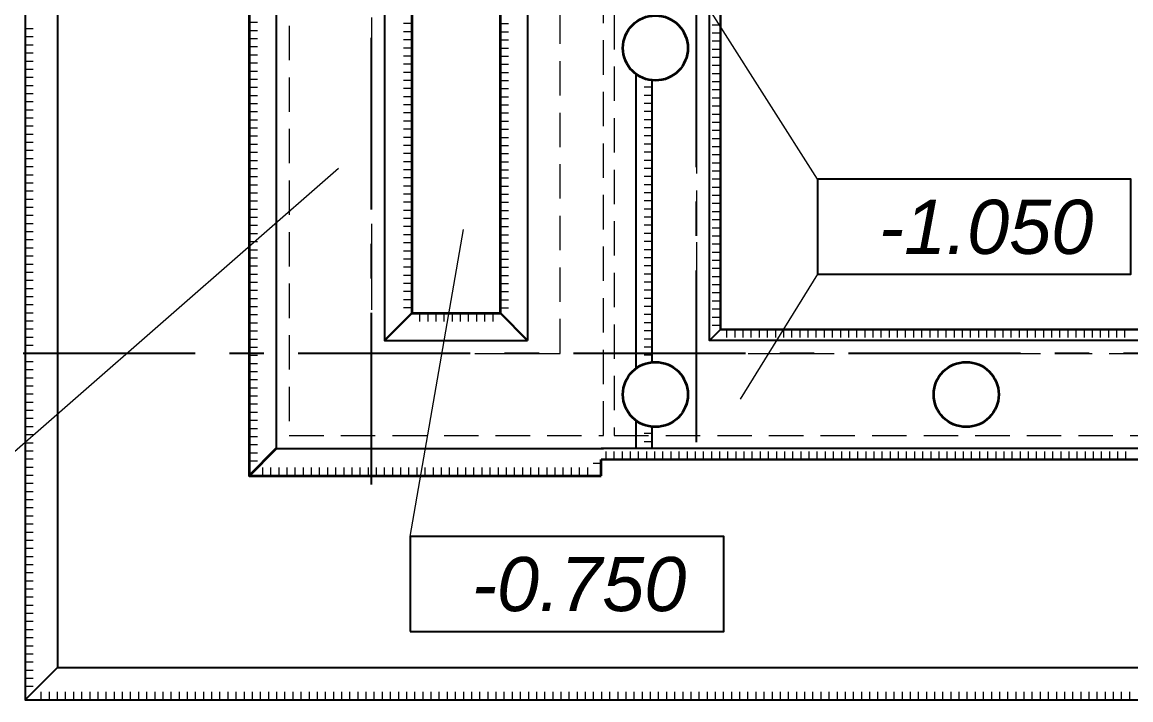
# Model space of a CAD drawing. Extents: x -12289450 to -10763036, y -7834513 to -6150123.
# Drawn here: x -11262094 to -11256976, y -7823181 to -7820052 of the extents above; entities that cross this region are included whole.
import ezdxf

# ---------------------------------------------------------------- set-up
doc = ezdxf.new("R2010")
doc.units = 0
doc.header["$LTSCALE"] = 25
doc.linetypes.add('CENTER', pattern=[50.8, 31.75, -6.35, 6.35, -6.35])
doc.linetypes.add('HIDDEN', pattern=[9.525, 6.35, -3.175])
doc.layers.add('014-ОСИ', color=251, linetype='CENTER')
for name, color, linetype, lineweight in [('RAZMER', 7, 'Continuous', 9), ('Земля', 7, 'Continuous', 15), ('ФУНДАМЕНТ', 5, 'Continuous', 30)]:
    doc.layers.add(name, color=color, linetype=linetype, lineweight=lineweight)
doc.styles.get("Standard").update_dxf_attribs({"font": 'arial.ttf'})
doc.styles.add('Текстер', font='ariali.ttf')

# ---------------------------------------------------------------- blocks, each defined once
blk = doc.blocks.new('Уровень')
at = {"color": 213, "linetype": 'ByBlock'}
blk.add_lwpolyline([(0, 0), (1543.7, 0), (1543.7, 468.7), (0, 468.7)], close=True, dxfattribs=at)
at = {"flags": 4}
blk.add_attdef('+-0.000', (69.7, 107.1), '', height=250, dxfattribs=at)

msp = doc.modelspace()

# ---------------------------------------------------------------- linework, layer by layer
at = {"layer": '014-ОСИ'}
for points in [[(-11260480.9, -7822187.4), (-11260480.9, -7808273)], [(-11258980.9, -7821991.7), (-11258980.9, -7808273)], [(-11246055.6, -7821581.1), (-11263878.5, -7821581.1)]]:
    msp.add_lwpolyline(points, dxfattribs=at)
at = {"layer": 'RAZMER', "color": 211}
for points in [[(-11258423.3, -7820776.8), (-11259092.3, -7819722.2)], [(-11262253.7, -7822142.4), (-11260633.4, -7820725.9)], [(-11260302.3, -7822426.3), (-11260056.6, -7821009.7)], [(-11258423.3, -7821216.1), (-11258779.3, -7821792.6)]]:
    msp.add_lwpolyline(points, dxfattribs=at)
at = {"layer": 'Земля', "linetype": 'Continuous', "lineweight": 5, "ltscale": 3}
for p, q in [((-11262080.9, -7813081.1), (-11262080.9, -7823181.1)), ((-11258870.9, -7816671.1), (-11258870.9, -7821471.1)), ((-11261045.9, -7816983.7), (-11261045.9, -7822146.1)), ((-11260295.9, -7821396.1), (-11260295.9, -7817596.1)), ((-11259885.9, -7817596.1), (-11259885.9, -7821396.1)), ((-11262080.9, -7820081.1), (-11262043.4, -7820081.1)), ((-11261045.9, -7820052.4), (-11261008.4, -7820052.4)), ((-11260295.9, -7820058.6), (-11260333.4, -7820058.6)), ((-11259885.9, -7820058.6), (-11259848.4, -7820058.6)), ((-11258870.9, -7820064.9), (-11258908.4, -7820064.9)), ((-11262080.9, -7820118.6), (-11262043.4, -7820118.6)), ((-11261045.9, -7820089.9), (-11261008.4, -7820089.9)), ((-11261045.9, -7820127.4), (-11261008.4, -7820127.4)), ((-11260295.9, -7820096.1), (-11260333.4, -7820096.1)), ((-11260295.9, -7820133.6), (-11260333.4, -7820133.6)), ((-11259885.9, -7820096.1), (-11259848.4, -7820096.1)), ((-11259885.9, -7820133.6), (-11259848.4, -7820133.6)), ((-11258870.9, -7820102.4), (-11258908.4, -7820102.4)), ((-11258870.9, -7820139.9), (-11258908.4, -7820139.9)), ((-11262080.9, -7820156.1), (-11262043.4, -7820156.1)), ((-11261045.9, -7820164.9), (-11261008.4, -7820164.9)), ((-11260295.9, -7820171.1), (-11260333.4, -7820171.1)), ((-11259885.9, -7820171.1), (-11259848.4, -7820171.1)), ((-11258870.9, -7820177.4), (-11258908.4, -7820177.4)), ((-11262080.9, -7820193.6), (-11262043.4, -7820193.6)), ((-11262080.9, -7820231.1), (-11262043.4, -7820231.1)), ((-11261045.9, -7820202.4), (-11261008.4, -7820202.4)), ((-11261045.9, -7820239.9), (-11261008.4, -7820239.9)), ((-11260295.9, -7820208.6), (-11260333.4, -7820208.6)), ((-11259885.9, -7820208.6), (-11259848.4, -7820208.6)), ((-11258870.9, -7820214.9), (-11258908.4, -7820214.9)), ((-11262080.9, -7820268.6), (-11262043.4, -7820268.6)), ((-11261045.9, -7820277.4), (-11261008.4, -7820277.4)), ((-11260295.9, -7820246.1), (-11260333.4, -7820246.1)), ((-11260295.9, -7820283.6), (-11260333.4, -7820283.6)), ((-11259885.9, -7820246.1), (-11259848.4, -7820246.1)), ((-11259885.9, -7820283.6), (-11259848.4, -7820283.6)), ((-11258870.9, -7820252.4), (-11258908.4, -7820252.4)), ((-11258870.9, -7820289.9), (-11258908.4, -7820289.9)), ((-11262080.9, -7820306.1), (-11262043.4, -7820306.1)), ((-11262080.9, -7820343.6), (-11262043.4, -7820343.6)), ((-11261045.9, -7820314.9), (-11261008.4, -7820314.9)), ((-11260295.9, -7820321.1), (-11260333.4, -7820321.1)), ((-11259885.9, -7820321.1), (-11259848.4, -7820321.1)), ((-11259185.9, -7821621.9), (-11259185.9, -7820320.4)), ((-11258870.9, -7820327.4), (-11258908.4, -7820327.4)), ((-11262080.9, -7820381.1), (-11262043.4, -7820381.1)), ((-11261045.9, -7820352.4), (-11261008.4, -7820352.4)), ((-11261045.9, -7820389.9), (-11261008.4, -7820389.9)), ((-11260295.9, -7820358.6), (-11260333.4, -7820358.6)), ((-11260295.9, -7820396.1), (-11260333.4, -7820396.1)), ((-11259885.9, -7820358.6), (-11259848.4, -7820358.6)), ((-11259885.9, -7820396.1), (-11259848.4, -7820396.1)), ((-11259185.9, -7820352.4), (-11259223.4, -7820352.4)), ((-11259185.9, -7820389.9), (-11259223.4, -7820389.9)), ((-11258870.9, -7820364.9), (-11258908.4, -7820364.9)), ((-11262080.9, -7820418.6), (-11262043.4, -7820418.6)), ((-11261045.9, -7820427.4), (-11261008.4, -7820427.4)), ((-11260295.9, -7820433.6), (-11260333.4, -7820433.6)), ((-11259885.9, -7820433.6), (-11259848.4, -7820433.6)), ((-11259185.9, -7820427.4), (-11259223.4, -7820427.4)), ((-11258870.9, -7820402.4), (-11258908.4, -7820402.4)), ((-11258870.9, -7820439.9), (-11258908.4, -7820439.9)), ((-11262080.9, -7820456.1), (-11262043.4, -7820456.1)), ((-11262080.9, -7820493.6), (-11262043.4, -7820493.6)), ((-11261045.9, -7820464.9), (-11261008.4, -7820464.9)), ((-11260295.9, -7820471.1), (-11260333.4, -7820471.1)), ((-11259885.9, -7820471.1), (-11259848.4, -7820471.1)), ((-11259185.9, -7820464.9), (-11259223.4, -7820464.9)), ((-11258870.9, -7820477.4), (-11258908.4, -7820477.4)), ((-11262080.9, -7820531.1), (-11262043.4, -7820531.1)), ((-11261045.9, -7820502.4), (-11261008.4, -7820502.4)), ((-11261045.9, -7820539.9), (-11261008.4, -7820539.9)), ((-11260295.9, -7820508.6), (-11260333.4, -7820508.6)), ((-11260295.9, -7820546.1), (-11260333.4, -7820546.1)), ((-11259885.9, -7820508.6), (-11259848.4, -7820508.6)), ((-11259885.9, -7820546.1), (-11259848.4, -7820546.1)), ((-11259185.9, -7820502.4), (-11259223.4, -7820502.4)), ((-11259185.9, -7820539.9), (-11259223.4, -7820539.9)), ((-11258870.9, -7820514.9), (-11258908.4, -7820514.9)), ((-11262080.9, -7820568.6), (-11262043.4, -7820568.6)), ((-11261045.9, -7820577.4), (-11261008.4, -7820577.4)), ((-11260295.9, -7820583.6), (-11260333.4, -7820583.6)), ((-11259885.9, -7820583.6), (-11259848.4, -7820583.6)), ((-11259185.9, -7820577.4), (-11259223.4, -7820577.4)), ((-11258870.9, -7820552.4), (-11258908.4, -7820552.4)), ((-11258870.9, -7820589.9), (-11258908.4, -7820589.9)), ((-11262080.9, -7820606.1), (-11262043.4, -7820606.1)), ((-11262080.9, -7820643.6), (-11262043.4, -7820643.6)), ((-11261045.9, -7820614.9), (-11261008.4, -7820614.9)), ((-11261045.9, -7820652.4), (-11261008.4, -7820652.4)), ((-11260295.9, -7820621.1), (-11260333.4, -7820621.1)), ((-11259885.9, -7820621.1), (-11259848.4, -7820621.1)), ((-11259185.9, -7820614.9), (-11259223.4, -7820614.9)), ((-11259185.9, -7820652.4), (-11259223.4, -7820652.4)), ((-11258870.9, -7820627.4), (-11258908.4, -7820627.4)), ((-11262080.9, -7820681.1), (-11262043.4, -7820681.1)), ((-11261045.9, -7820689.9), (-11261008.4, -7820689.9)), ((-11260295.9, -7820658.6), (-11260333.4, -7820658.6)), ((-11260295.9, -7820696.1), (-11260333.4, -7820696.1)), ((-11259885.9, -7820658.6), (-11259848.4, -7820658.6)), ((-11259885.9, -7820696.1), (-11259848.4, -7820696.1)), ((-11259185.9, -7820689.9), (-11259223.4, -7820689.9)), ((-11258870.9, -7820664.9), (-11258908.4, -7820664.9)), ((-11258870.9, -7820702.4), (-11258908.4, -7820702.4)), ((-11262080.9, -7820718.6), (-11262043.4, -7820718.6)), ((-11261045.9, -7820727.4), (-11261008.4, -7820727.4)), ((-11260295.9, -7820733.6), (-11260333.4, -7820733.6)), ((-11259885.9, -7820733.6), (-11259848.4, -7820733.6)), ((-11259185.9, -7820727.4), (-11259223.4, -7820727.4)), ((-11258870.9, -7820739.9), (-11258908.4, -7820739.9)), ((-11262080.9, -7820756.1), (-11262043.4, -7820756.1)), ((-11262080.9, -7820793.6), (-11262043.4, -7820793.6)), ((-11261045.9, -7820764.9), (-11261008.4, -7820764.9)), ((-11261045.9, -7820802.4), (-11261008.4, -7820802.4)), ((-11260295.9, -7820771.1), (-11260333.4, -7820771.1)), ((-11259885.9, -7820771.1), (-11259848.4, -7820771.1)), ((-11259185.9, -7820764.9), (-11259223.4, -7820764.9)), ((-11259185.9, -7820802.4), (-11259223.4, -7820802.4)), ((-11258870.9, -7820777.4), (-11258908.4, -7820777.4)), ((-11262080.9, -7820831.1), (-11262043.4, -7820831.1)), ((-11261045.9, -7820839.9), (-11261008.4, -7820839.9)), ((-11260295.9, -7820808.6), (-11260333.4, -7820808.6)), ((-11260295.9, -7820846.1), (-11260333.4, -7820846.1)), ((-11259885.9, -7820808.6), (-11259848.4, -7820808.6)), ((-11259885.9, -7820846.1), (-11259848.4, -7820846.1)), ((-11259185.9, -7820839.9), (-11259223.4, -7820839.9)), ((-11258870.9, -7820814.9), (-11258908.4, -7820814.9)), ((-11258870.9, -7820852.4), (-11258908.4, -7820852.4)), ((-11262080.9, -7820868.6), (-11262043.4, -7820868.6)), ((-11262080.9, -7820906.1), (-11262043.4, -7820906.1)), ((-11261045.9, -7820877.4), (-11261008.4, -7820877.4)), ((-11260295.9, -7820883.6), (-11260333.4, -7820883.6)), ((-11259885.9, -7820883.6), (-11259848.4, -7820883.6)), ((-11259185.9, -7820877.4), (-11259223.4, -7820877.4)), ((-11258870.9, -7820889.9), (-11258908.4, -7820889.9)), ((-11262080.9, -7820943.6), (-11262043.4, -7820943.6)), ((-11261045.9, -7820914.9), (-11261008.4, -7820914.9)), ((-11261045.9, -7820952.4), (-11261008.4, -7820952.4)), ((-11260295.9, -7820921.1), (-11260333.4, -7820921.1)), ((-11260295.9, -7820958.6), (-11260333.4, -7820958.6)), ((-11259885.9, -7820921.1), (-11259848.4, -7820921.1)), ((-11259885.9, -7820958.6), (-11259848.4, -7820958.6)), ((-11259185.9, -7820914.9), (-11259223.4, -7820914.9)), ((-11259185.9, -7820952.4), (-11259223.4, -7820952.4)), ((-11258870.9, -7820927.4), (-11258908.4, -7820927.4)), ((-11262080.9, -7820981.1), (-11262043.4, -7820981.1)), ((-11261045.9, -7820989.9), (-11261008.4, -7820989.9)), ((-11260295.9, -7820996.1), (-11260333.4, -7820996.1)), ((-11259885.9, -7820996.1), (-11259848.4, -7820996.1)), ((-11259185.9, -7820989.9), (-11259223.4, -7820989.9)), ((-11258870.9, -7820964.9), (-11258908.4, -7820964.9)), ((-11258870.9, -7821002.4), (-11258908.4, -7821002.4)), ((-11262080.9, -7821018.6), (-11262043.4, -7821018.6)), ((-11262080.9, -7821056.1), (-11262043.4, -7821056.1)), ((-11261045.9, -7821027.4), (-11261008.4, -7821027.4)), ((-11260295.9, -7821033.6), (-11260333.4, -7821033.6)), ((-11259885.9, -7821033.6), (-11259848.4, -7821033.6)), ((-11259185.9, -7821027.4), (-11259223.4, -7821027.4)), ((-11258870.9, -7821039.9), (-11258908.4, -7821039.9)), ((-11262080.9, -7821093.6), (-11262043.4, -7821093.6)), ((-11261045.9, -7821064.9), (-11261008.4, -7821064.9)), ((-11261045.9, -7821102.4), (-11261008.4, -7821102.4)), ((-11260295.9, -7821071.1), (-11260333.4, -7821071.1)), ((-11260295.9, -7821108.6), (-11260333.4, -7821108.6)), ((-11259885.9, -7821071.1), (-11259848.4, -7821071.1)), ((-11259885.9, -7821108.6), (-11259848.4, -7821108.6)), ((-11259185.9, -7821064.9), (-11259223.4, -7821064.9)), ((-11259185.9, -7821102.4), (-11259223.4, -7821102.4)), ((-11258870.9, -7821077.4), (-11258908.4, -7821077.4)), ((-11262080.9, -7821131.1), (-11262043.4, -7821131.1)), ((-11261045.9, -7821139.9), (-11261008.4, -7821139.9)), ((-11260295.9, -7821146.1), (-11260333.4, -7821146.1)), ((-11259885.9, -7821146.1), (-11259848.4, -7821146.1)), ((-11259185.9, -7821139.9), (-11259223.4, -7821139.9)), ((-11258870.9, -7821114.9), (-11258908.4, -7821114.9)), ((-11258870.9, -7821152.4), (-11258908.4, -7821152.4)), ((-11262080.9, -7821168.6), (-11262043.4, -7821168.6)), ((-11262080.9, -7821206.1), (-11262043.4, -7821206.1)), ((-11261045.9, -7821177.4), (-11261008.4, -7821177.4)), ((-11261045.9, -7821214.9), (-11261008.4, -7821214.9)), ((-11260295.9, -7821183.6), (-11260333.4, -7821183.6)), ((-11259885.9, -7821183.6), (-11259848.4, -7821183.6)), ((-11259185.9, -7821177.4), (-11259223.4, -7821177.4)), ((-11259185.9, -7821214.9), (-11259223.4, -7821214.9)), ((-11258870.9, -7821189.9), (-11258908.4, -7821189.9)), ((-11262080.9, -7821243.6), (-11262043.4, -7821243.6)), ((-11261045.9, -7821252.4), (-11261008.4, -7821252.4)), ((-11260295.9, -7821221.1), (-11260333.4, -7821221.1)), ((-11260295.9, -7821258.6), (-11260333.4, -7821258.6)), ((-11259885.9, -7821221.1), (-11259848.4, -7821221.1)), ((-11259885.9, -7821258.6), (-11259848.4, -7821258.6)), ((-11259185.9, -7821252.4), (-11259223.4, -7821252.4)), ((-11258870.9, -7821227.4), (-11258908.4, -7821227.4)), ((-11258870.9, -7821264.9), (-11258908.4, -7821264.9)), ((-11262080.9, -7821281.1), (-11262043.4, -7821281.1)), ((-11261045.9, -7821289.9), (-11261008.4, -7821289.9)), ((-11260295.9, -7821296.1), (-11260333.4, -7821296.1)), ((-11259885.9, -7821296.1), (-11259848.4, -7821296.1)), ((-11259185.9, -7821289.9), (-11259223.4, -7821289.9)), ((-11258870.9, -7821302.4), (-11258908.4, -7821302.4)), ((-11262080.9, -7821318.6), (-11262043.4, -7821318.6)), ((-11262080.9, -7821356.1), (-11262043.4, -7821356.1)), ((-11261045.9, -7821327.4), (-11261008.4, -7821327.4)), ((-11261045.9, -7821364.9), (-11261008.4, -7821364.9)), ((-11260295.9, -7821333.6), (-11260333.4, -7821333.6)), ((-11259885.9, -7821333.6), (-11259848.4, -7821333.6)), ((-11259185.9, -7821327.4), (-11259223.4, -7821327.4)), ((-11259185.9, -7821364.9), (-11259223.4, -7821364.9)), ((-11258870.9, -7821339.9), (-11258908.4, -7821339.9)), ((-11262080.9, -7821393.6), (-11262043.4, -7821393.6)), ((-11261045.9, -7821402.4), (-11261008.4, -7821402.4)), ((-11260295.9, -7821371.1), (-11260333.4, -7821371.1)), ((-11259885.9, -7821396.1), (-11260295.9, -7821396.1)), ((-11260259.6, -7821396.1), (-11260259.6, -7821433.6)), ((-11260222.1, -7821396.1), (-11260222.1, -7821433.6)), ((-11260184.6, -7821396.1), (-11260184.6, -7821433.6)), ((-11260147.1, -7821396.1), (-11260147.1, -7821433.6)), ((-11260109.6, -7821396.1), (-11260109.6, -7821433.6)), ((-11260072.1, -7821396.1), (-11260072.1, -7821433.6)), ((-11260034.6, -7821396.1), (-11260034.6, -7821433.6)), ((-11259997.1, -7821396.1), (-11259997.1, -7821433.6)), ((-11259959.6, -7821396.1), (-11259959.6, -7821433.6)), ((-11259922.1, -7821396.1), (-11259922.1, -7821433.6)), ((-11259885.9, -7821371.1), (-11259848.4, -7821371.1)), ((-11259185.9, -7821402.4), (-11259223.4, -7821402.4)), ((-11258870.9, -7821377.4), (-11258908.4, -7821377.4)), ((-11258870.9, -7821414.9), (-11258908.4, -7821414.9)), ((-11262080.9, -7821431.1), (-11262043.4, -7821431.1)), ((-11262080.9, -7821468.6), (-11262043.4, -7821468.6)), ((-11261045.9, -7821439.9), (-11261008.4, -7821439.9)), ((-11259185.9, -7821439.9), (-11259223.4, -7821439.9)), ((-11258870.9, -7821452.4), (-11258908.4, -7821452.4)), ((-11258870.9, -7821471.1), (-11256600.9, -7821471.1)), ((-11258842.1, -7821471.1), (-11258842.1, -7821508.6)), ((-11258804.6, -7821471.1), (-11258804.6, -7821508.6)), ((-11258767.1, -7821471.1), (-11258767.1, -7821508.6)), ((-11258729.6, -7821471.1), (-11258729.6, -7821508.6)), ((-11258692.1, -7821471.1), (-11258692.1, -7821508.6)), ((-11258654.6, -7821471.1), (-11258654.6, -7821508.6)), ((-11258617.1, -7821471.1), (-11258617.1, -7821508.6)), ((-11258579.6, -7821471.1), (-11258579.6, -7821508.6)), ((-11258542.1, -7821471.1), (-11258542.1, -7821508.6)), ((-11258504.6, -7821471.1), (-11258504.6, -7821508.6)), ((-11258467.1, -7821471.1), (-11258467.1, -7821508.6)), ((-11258429.6, -7821471.1), (-11258429.6, -7821508.6)), ((-11258392.1, -7821471.1), (-11258392.1, -7821508.6)), ((-11258354.6, -7821471.1), (-11258354.6, -7821508.6)), ((-11258317.1, -7821471.1), (-11258317.1, -7821508.6)), ((-11258279.6, -7821471.1), (-11258279.6, -7821508.6)), ((-11258242.1, -7821471.1), (-11258242.1, -7821508.6)), ((-11258204.6, -7821471.1), (-11258204.6, -7821508.6)), ((-11258167.1, -7821471.1), (-11258167.1, -7821508.6)), ((-11258129.6, -7821471.1), (-11258129.6, -7821508.6)), ((-11258092.1, -7821471.1), (-11258092.1, -7821508.6)), ((-11258054.6, -7821471.1), (-11258054.6, -7821508.6)), ((-11258017.1, -7821471.1), (-11258017.1, -7821508.6)), ((-11257979.6, -7821471.1), (-11257979.6, -7821508.6)), ((-11257942.1, -7821471.1), (-11257942.1, -7821508.6)), ((-11257904.6, -7821471.1), (-11257904.6, -7821508.6)), ((-11257867.1, -7821471.1), (-11257867.1, -7821508.6)), ((-11257829.6, -7821471.1), (-11257829.6, -7821508.6)), ((-11257792.1, -7821471.1), (-11257792.1, -7821508.6)), ((-11257754.6, -7821471.1), (-11257754.6, -7821508.6)), ((-11257717.1, -7821471.1), (-11257717.1, -7821508.6)), ((-11257679.6, -7821471.1), (-11257679.6, -7821508.6)), ((-11257642.1, -7821471.1), (-11257642.1, -7821508.6)), ((-11257604.6, -7821471.1), (-11257604.6, -7821508.6)), ((-11257567.1, -7821471.1), (-11257567.1, -7821508.6)), ((-11257529.6, -7821471.1), (-11257529.6, -7821508.6)), ((-11257492.1, -7821471.1), (-11257492.1, -7821508.6)), ((-11257454.6, -7821471.1), (-11257454.6, -7821508.6)), ((-11257417.1, -7821471.1), (-11257417.1, -7821508.6)), ((-11257379.6, -7821471.1), (-11257379.6, -7821508.6)), ((-11257342.1, -7821471.1), (-11257342.1, -7821508.6)), ((-11257304.6, -7821471.1), (-11257304.6, -7821508.6)), ((-11257267.1, -7821471.1), (-11257267.1, -7821508.6)), ((-11257229.6, -7821471.1), (-11257229.6, -7821508.6)), ((-11257192.1, -7821471.1), (-11257192.1, -7821508.6)), ((-11257154.6, -7821471.1), (-11257154.6, -7821508.6)), ((-11257117.1, -7821471.1), (-11257117.1, -7821508.6)), ((-11257079.6, -7821471.1), (-11257079.6, -7821508.6)), ((-11257042.1, -7821471.1), (-11257042.1, -7821508.6)), ((-11257004.6, -7821471.1), (-11257004.6, -7821508.6)), ((-11262080.9, -7821506.1), (-11262043.4, -7821506.1)), ((-11261045.9, -7821477.4), (-11261008.4, -7821477.4)), ((-11261045.9, -7821514.9), (-11261008.4, -7821514.9)), ((-11259185.9, -7821477.4), (-11259223.4, -7821477.4)), ((-11259185.9, -7821514.9), (-11259223.4, -7821514.9)), ((-11262080.9, -7821543.6), (-11262043.4, -7821543.6)), ((-11261045.9, -7821552.4), (-11261008.4, -7821552.4)), ((-11259185.9, -7821552.4), (-11259223.4, -7821552.4)), ((-11262080.9, -7821581.1), (-11262043.4, -7821581.1)), ((-11262080.9, -7821618.6), (-11262043.4, -7821618.6)), ((-11261045.9, -7821589.9), (-11261008.4, -7821589.9)), ((-11259185.9, -7821589.9), (-11259223.4, -7821589.9)), ((-11262080.9, -7821656.1), (-11262043.4, -7821656.1)), ((-11261045.9, -7821627.4), (-11261008.4, -7821627.4)), ((-11261045.9, -7821664.9), (-11261008.4, -7821664.9)), ((-11262080.9, -7821693.6), (-11262043.4, -7821693.6)), ((-11261045.9, -7821702.4), (-11261008.4, -7821702.4)), ((-11262080.9, -7821731.1), (-11262043.4, -7821731.1)), ((-11262080.9, -7821768.6), (-11262043.4, -7821768.6)), ((-11261045.9, -7821739.9), (-11261008.4, -7821739.9)), ((-11261045.9, -7821777.4), (-11261008.4, -7821777.4)), ((-11262080.9, -7821806.1), (-11262043.4, -7821806.1)), ((-11261045.9, -7821814.9), (-11261008.4, -7821814.9)), ((-11262080.9, -7821843.6), (-11262043.4, -7821843.6)), ((-11261045.9, -7821852.4), (-11261008.4, -7821852.4)), ((-11262080.9, -7821881.1), (-11262043.4, -7821881.1)), ((-11262080.9, -7821918.6), (-11262043.4, -7821918.6)), ((-11261045.9, -7821889.9), (-11261008.4, -7821889.9)), ((-11261045.9, -7821927.4), (-11261008.4, -7821927.4)), ((-11259185.9, -7822021.1), (-11259185.9, -7821920.4)), ((-11262080.9, -7821956.1), (-11262043.4, -7821956.1)), ((-11261045.9, -7821964.9), (-11261008.4, -7821964.9)), ((-11259185.9, -7821952), (-11259223.4, -7821952)), ((-11262080.9, -7821993.6), (-11262043.4, -7821993.6)), ((-11262080.9, -7822031.1), (-11262043.4, -7822031.1)), ((-11261045.9, -7822002.4), (-11261008.4, -7822002.4)), ((-11259398.4, -7822071.1), (-11259398.4, -7822033.6)), ((-11259360.9, -7822071.1), (-11259360.9, -7822033.6)), ((-11259323.4, -7822071.1), (-11259323.4, -7822033.6)), ((-11259285.9, -7822071.1), (-11259285.9, -7822033.6)), ((-11259248.4, -7822071.1), (-11259248.4, -7822033.6)), ((-11259185.9, -7821989.5), (-11259223.4, -7821989.5)), ((-11259210.9, -7822071.1), (-11259210.9, -7822033.6)), ((-11259173.4, -7822071.1), (-11259173.4, -7822033.6)), ((-11259135.9, -7822071.1), (-11259135.9, -7822033.6)), ((-11259098.4, -7822071.1), (-11259098.4, -7822033.6)), ((-11259060.9, -7822071.1), (-11259060.9, -7822033.6)), ((-11259023.4, -7822071.1), (-11259023.4, -7822033.6)), ((-11258985.9, -7822071.1), (-11258985.9, -7822033.6)), ((-11258948.4, -7822071.1), (-11258948.4, -7822033.6)), ((-11258910.9, -7822071.1), (-11258910.9, -7822033.6)), ((-11258873.4, -7822071.1), (-11258873.4, -7822033.6)), ((-11258835.9, -7822071.1), (-11258835.9, -7822033.6)), ((-11258798.4, -7822071.1), (-11258798.4, -7822033.6)), ((-11258760.9, -7822071.1), (-11258760.9, -7822033.6)), ((-11258723.4, -7822071.1), (-11258723.4, -7822033.6)), ((-11258685.9, -7822071.1), (-11258685.9, -7822033.6)), ((-11258648.4, -7822071.1), (-11258648.4, -7822033.6)), ((-11258610.9, -7822071.1), (-11258610.9, -7822033.6)), ((-11258573.4, -7822071.1), (-11258573.4, -7822033.6)), ((-11258535.9, -7822071.1), (-11258535.9, -7822033.6)), ((-11258498.4, -7822071.1), (-11258498.4, -7822033.6)), ((-11258460.9, -7822071.1), (-11258460.9, -7822033.6)), ((-11258423.4, -7822071.1), (-11258423.4, -7822033.6)), ((-11258385.9, -7822071.1), (-11258385.9, -7822033.6)), ((-11258348.4, -7822071.1), (-11258348.4, -7822033.6)), ((-11258310.9, -7822071.1), (-11258310.9, -7822033.6)), ((-11258273.4, -7822071.1), (-11258273.4, -7822033.6)), ((-11258235.9, -7822071.1), (-11258235.9, -7822033.6)), ((-11258198.4, -7822071.1), (-11258198.4, -7822033.6)), ((-11258160.9, -7822071.1), (-11258160.9, -7822033.6)), ((-11258123.4, -7822071.1), (-11258123.4, -7822033.6)), ((-11258085.9, -7822071.1), (-11258085.9, -7822033.6)), ((-11258048.4, -7822071.1), (-11258048.4, -7822033.6)), ((-11258010.9, -7822071.1), (-11258010.9, -7822033.6)), ((-11257973.4, -7822071.1), (-11257973.4, -7822033.6)), ((-11257935.9, -7822071.1), (-11257935.9, -7822033.6)), ((-11257898.4, -7822071.1), (-11257898.4, -7822033.6)), ((-11257860.9, -7822071.1), (-11257860.9, -7822033.6)), ((-11257823.4, -7822071.1), (-11257823.4, -7822033.6)), ((-11257785.9, -7822071.1), (-11257785.9, -7822033.6)), ((-11257748.4, -7822071.1), (-11257748.4, -7822033.6)), ((-11257710.9, -7822071.1), (-11257710.9, -7822033.6)), ((-11257673.4, -7822071.1), (-11257673.4, -7822033.6)), ((-11257635.9, -7822071.1), (-11257635.9, -7822033.6)), ((-11257598.4, -7822071.1), (-11257598.4, -7822033.6)), ((-11257560.9, -7822071.1), (-11257560.9, -7822033.6)), ((-11257523.4, -7822071.1), (-11257523.4, -7822033.6)), ((-11257485.9, -7822071.1), (-11257485.9, -7822033.6)), ((-11257448.4, -7822071.1), (-11257448.4, -7822033.6)), ((-11257410.9, -7822071.1), (-11257410.9, -7822033.6)), ((-11257373.4, -7822071.1), (-11257373.4, -7822033.6)), ((-11257335.9, -7822071.1), (-11257335.9, -7822033.6)), ((-11257298.4, -7822071.1), (-11257298.4, -7822033.6)), ((-11257260.9, -7822071.1), (-11257260.9, -7822033.6)), ((-11257223.4, -7822071.1), (-11257223.4, -7822033.6)), ((-11257185.9, -7822071.1), (-11257185.9, -7822033.6)), ((-11257148.4, -7822071.1), (-11257148.4, -7822033.6)), ((-11257110.9, -7822071.1), (-11257110.9, -7822033.6)), ((-11257073.4, -7822071.1), (-11257073.4, -7822033.6)), ((-11257035.9, -7822071.1), (-11257035.9, -7822033.6)), ((-11256998.4, -7822071.1), (-11256998.4, -7822033.6)), ((-11262080.9, -7822068.6), (-11262043.4, -7822068.6)), ((-11261045.9, -7822039.9), (-11261008.4, -7822039.9)), ((-11261045.9, -7822077.4), (-11261008.4, -7822077.4)), ((-11259420.9, -7822146.1), (-11259420.9, -7822071.1)), ((-11259420.9, -7822071.1), (-11249250.9, -7822071.1)), ((-11262080.9, -7822106.1), (-11262043.4, -7822106.1)), ((-11260983.4, -7822146.1), (-11260983.4, -7822108.6)), ((-11260945.9, -7822146.1), (-11260945.9, -7822108.6)), ((-11260908.4, -7822146.1), (-11260908.4, -7822108.6)), ((-11260870.9, -7822146.1), (-11260870.9, -7822108.6)), ((-11260833.4, -7822146.1), (-11260833.4, -7822108.6)), ((-11260795.9, -7822146.1), (-11260795.9, -7822108.6)), ((-11260758.4, -7822146.1), (-11260758.4, -7822108.6)), ((-11260720.9, -7822146.1), (-11260720.9, -7822108.6)), ((-11260683.4, -7822146.1), (-11260683.4, -7822108.6)), ((-11260645.9, -7822146.1), (-11260645.9, -7822108.6)), ((-11260608.4, -7822146.1), (-11260608.4, -7822108.6)), ((-11260570.9, -7822146.1), (-11260570.9, -7822108.6)), ((-11260533.4, -7822146.1), (-11260533.4, -7822108.6)), ((-11260495.9, -7822146.1), (-11260495.9, -7822108.6)), ((-11260458.4, -7822146.1), (-11260458.4, -7822108.6)), ((-11260420.9, -7822146.1), (-11260420.9, -7822108.6)), ((-11260383.4, -7822146.1), (-11260383.4, -7822108.6)), ((-11260345.9, -7822146.1), (-11260345.9, -7822108.6)), ((-11260308.4, -7822146.1), (-11260308.4, -7822108.6)), ((-11260270.9, -7822146.1), (-11260270.9, -7822108.6)), ((-11260233.4, -7822146.1), (-11260233.4, -7822108.6)), ((-11260195.9, -7822146.1), (-11260195.9, -7822108.6)), ((-11260158.4, -7822146.1), (-11260158.4, -7822108.6)), ((-11260120.9, -7822146.1), (-11260120.9, -7822108.6)), ((-11260083.4, -7822146.1), (-11260083.4, -7822108.6)), ((-11260045.9, -7822146.1), (-11260045.9, -7822108.6)), ((-11260008.4, -7822146.1), (-11260008.4, -7822108.6)), ((-11259970.9, -7822146.1), (-11259970.9, -7822108.6)), ((-11259933.4, -7822146.1), (-11259933.4, -7822108.6)), ((-11259895.9, -7822146.1), (-11259895.9, -7822108.6)), ((-11259858.4, -7822146.1), (-11259858.4, -7822108.6)), ((-11259820.9, -7822146.1), (-11259820.9, -7822108.6)), ((-11259783.4, -7822146.1), (-11259783.4, -7822108.6)), ((-11259745.9, -7822146.1), (-11259745.9, -7822108.6)), ((-11259708.4, -7822146.1), (-11259708.4, -7822108.6)), ((-11259670.9, -7822146.1), (-11259670.9, -7822108.6)), ((-11259633.4, -7822146.1), (-11259633.4, -7822108.6)), ((-11259595.9, -7822146.1), (-11259595.9, -7822108.6)), ((-11259558.4, -7822146.1), (-11259558.4, -7822108.6)), ((-11259520.9, -7822146.1), (-11259520.9, -7822108.6)), ((-11259483.4, -7822146.1), (-11259483.4, -7822108.6)), ((-11259420.9, -7822089.9), (-11259458.4, -7822089.9)), ((-11262080.9, -7822143.6), (-11262043.4, -7822143.6)), ((-11262080.9, -7822181.1), (-11262043.4, -7822181.1)), ((-11261045.9, -7822146.1), (-11259420.9, -7822146.1)), ((-11262080.9, -7822218.6), (-11262043.4, -7822218.6)), ((-11262080.9, -7822256.1), (-11262043.4, -7822256.1)), ((-11262080.9, -7822293.6), (-11262043.4, -7822293.6)), ((-11262080.9, -7822331.1), (-11262043.4, -7822331.1)), ((-11262080.9, -7822368.6), (-11262043.4, -7822368.6)), ((-11262080.9, -7822406.1), (-11262043.4, -7822406.1)), ((-11262080.9, -7822443.6), (-11262043.4, -7822443.6)), ((-11262080.9, -7822481.1), (-11262043.4, -7822481.1)), ((-11262080.9, -7822518.6), (-11262043.4, -7822518.6)), ((-11262080.9, -7822556.1), (-11262043.4, -7822556.1)), ((-11262080.9, -7822593.6), (-11262043.4, -7822593.6)), ((-11262080.9, -7822631.1), (-11262043.4, -7822631.1)), ((-11262080.9, -7822668.6), (-11262043.4, -7822668.6)), ((-11262080.9, -7822706.1), (-11262043.4, -7822706.1)), ((-11262080.9, -7822743.6), (-11262043.4, -7822743.6)), ((-11262080.9, -7822781.1), (-11262043.4, -7822781.1)), ((-11262080.9, -7822818.6), (-11262043.4, -7822818.6)), ((-11262080.9, -7822856.1), (-11262043.4, -7822856.1)), ((-11262080.9, -7822893.6), (-11262043.4, -7822893.6)), ((-11262080.9, -7822931.1), (-11262043.4, -7822931.1)), ((-11262080.9, -7822968.6), (-11262043.4, -7822968.6)), ((-11262080.9, -7823006.1), (-11262043.4, -7823006.1)), ((-11262080.9, -7823043.6), (-11262043.4, -7823043.6)), ((-11262080.9, -7823081.1), (-11262043.4, -7823081.1)), ((-11262080.9, -7823118.6), (-11262043.4, -7823118.6)), ((-11262005.9, -7823181.1), (-11262005.9, -7823143.6)), ((-11261968.4, -7823181.1), (-11261968.4, -7823143.6)), ((-11261930.9, -7823181.1), (-11261930.9, -7823143.6)), ((-11261893.4, -7823181.1), (-11261893.4, -7823143.6)), ((-11261855.9, -7823181.1), (-11261855.9, -7823143.6)), ((-11261818.4, -7823181.1), (-11261818.4, -7823143.6)), ((-11261780.9, -7823181.1), (-11261780.9, -7823143.6)), ((-11261743.4, -7823181.1), (-11261743.4, -7823143.6)), ((-11261705.9, -7823181.1), (-11261705.9, -7823143.6)), ((-11261668.4, -7823181.1), (-11261668.4, -7823143.6)), ((-11261630.9, -7823181.1), (-11261630.9, -7823143.6)), ((-11261593.4, -7823181.1), (-11261593.4, -7823143.6)), ((-11261555.9, -7823181.1), (-11261555.9, -7823143.6)), ((-11261518.4, -7823181.1), (-11261518.4, -7823143.6)), ((-11261480.9, -7823181.1), (-11261480.9, -7823143.6)), ((-11261443.4, -7823181.1), (-11261443.4, -7823143.6)), ((-11261405.9, -7823181.1), (-11261405.9, -7823143.6)), ((-11261368.4, -7823181.1), (-11261368.4, -7823143.6)), ((-11261330.9, -7823181.1), (-11261330.9, -7823143.6)), ((-11261293.4, -7823181.1), (-11261293.4, -7823143.6)), ((-11261255.9, -7823181.1), (-11261255.9, -7823143.6)), ((-11261218.4, -7823181.1), (-11261218.4, -7823143.6)), ((-11261180.9, -7823181.1), (-11261180.9, -7823143.6)), ((-11261143.4, -7823181.1), (-11261143.4, -7823143.6)), ((-11261105.9, -7823181.1), (-11261105.9, -7823143.6)), ((-11261068.4, -7823181.1), (-11261068.4, -7823143.6)), ((-11261030.9, -7823181.1), (-11261030.9, -7823143.6)), ((-11260993.4, -7823181.1), (-11260993.4, -7823143.6)), ((-11260955.9, -7823181.1), (-11260955.9, -7823143.6)), ((-11260918.4, -7823181.1), (-11260918.4, -7823143.6)), ((-11260880.9, -7823181.1), (-11260880.9, -7823143.6)), ((-11260843.4, -7823181.1), (-11260843.4, -7823143.6)), ((-11260805.9, -7823181.1), (-11260805.9, -7823143.6)), ((-11260768.4, -7823181.1), (-11260768.4, -7823143.6)), ((-11260730.9, -7823181.1), (-11260730.9, -7823143.6)), ((-11260693.4, -7823181.1), (-11260693.4, -7823143.6)), ((-11260655.9, -7823181.1), (-11260655.9, -7823143.6)), ((-11260618.4, -7823181.1), (-11260618.4, -7823143.6)), ((-11260580.9, -7823181.1), (-11260580.9, -7823143.6)), ((-11260543.4, -7823181.1), (-11260543.4, -7823143.6)), ((-11260505.9, -7823181.1), (-11260505.9, -7823143.6)), ((-11260468.4, -7823181.1), (-11260468.4, -7823143.6)), ((-11260430.9, -7823181.1), (-11260430.9, -7823143.6)), ((-11260393.4, -7823181.1), (-11260393.4, -7823143.6)), ((-11260355.9, -7823181.1), (-11260355.9, -7823143.6)), ((-11260318.4, -7823181.1), (-11260318.4, -7823143.6)), ((-11260280.9, -7823181.1), (-11260280.9, -7823143.6)), ((-11260243.4, -7823181.1), (-11260243.4, -7823143.6)), ((-11260205.9, -7823181.1), (-11260205.9, -7823143.6)), ((-11260168.4, -7823181.1), (-11260168.4, -7823143.6)), ((-11260130.9, -7823181.1), (-11260130.9, -7823143.6)), ((-11260093.4, -7823181.1), (-11260093.4, -7823143.6)), ((-11260055.9, -7823181.1), (-11260055.9, -7823143.6)), ((-11260018.4, -7823181.1), (-11260018.4, -7823143.6)), ((-11259980.9, -7823181.1), (-11259980.9, -7823143.6)), ((-11259943.4, -7823181.1), (-11259943.4, -7823143.6)), ((-11259905.9, -7823181.1), (-11259905.9, -7823143.6)), ((-11259868.4, -7823181.1), (-11259868.4, -7823143.6)), ((-11259830.9, -7823181.1), (-11259830.9, -7823143.6)), ((-11259793.4, -7823181.1), (-11259793.4, -7823143.6)), ((-11259755.9, -7823181.1), (-11259755.9, -7823143.6)), ((-11259718.4, -7823181.1), (-11259718.4, -7823143.6)), ((-11259680.9, -7823181.1), (-11259680.9, -7823143.6)), ((-11259643.4, -7823181.1), (-11259643.4, -7823143.6)), ((-11259605.9, -7823181.1), (-11259605.9, -7823143.6)), ((-11259568.4, -7823181.1), (-11259568.4, -7823143.6)), ((-11259530.9, -7823181.1), (-11259530.9, -7823143.6)), ((-11259493.4, -7823181.1), (-11259493.4, -7823143.6)), ((-11259455.9, -7823181.1), (-11259455.9, -7823143.6)), ((-11259418.4, -7823181.1), (-11259418.4, -7823143.6)), ((-11259380.9, -7823181.1), (-11259380.9, -7823143.6)), ((-11259343.4, -7823181.1), (-11259343.4, -7823143.6)), ((-11259305.9, -7823181.1), (-11259305.9, -7823143.6)), ((-11259268.4, -7823181.1), (-11259268.4, -7823143.6)), ((-11259230.9, -7823181.1), (-11259230.9, -7823143.6)), ((-11259193.4, -7823181.1), (-11259193.4, -7823143.6)), ((-11259155.9, -7823181.1), (-11259155.9, -7823143.6)), ((-11259118.4, -7823181.1), (-11259118.4, -7823143.6)), ((-11259080.9, -7823181.1), (-11259080.9, -7823143.6)), ((-11259043.4, -7823181.1), (-11259043.4, -7823143.6)), ((-11259005.9, -7823181.1), (-11259005.9, -7823143.6)), ((-11258968.4, -7823181.1), (-11258968.4, -7823143.6)), ((-11258930.9, -7823181.1), (-11258930.9, -7823143.6)), ((-11258893.4, -7823181.1), (-11258893.4, -7823143.6)), ((-11258855.9, -7823181.1), (-11258855.9, -7823143.6)), ((-11258818.4, -7823181.1), (-11258818.4, -7823143.6)), ((-11258780.9, -7823181.1), (-11258780.9, -7823143.6)), ((-11258743.4, -7823181.1), (-11258743.4, -7823143.6)), ((-11258705.9, -7823181.1), (-11258705.9, -7823143.6)), ((-11258668.4, -7823181.1), (-11258668.4, -7823143.6)), ((-11258630.9, -7823181.1), (-11258630.9, -7823143.6)), ((-11258593.4, -7823181.1), (-11258593.4, -7823143.6)), ((-11258555.9, -7823181.1), (-11258555.9, -7823143.6)), ((-11258518.4, -7823181.1), (-11258518.4, -7823143.6)), ((-11258480.9, -7823181.1), (-11258480.9, -7823143.6)), ((-11258443.4, -7823181.1), (-11258443.4, -7823143.6)), ((-11258405.9, -7823181.1), (-11258405.9, -7823143.6)), ((-11258368.4, -7823181.1), (-11258368.4, -7823143.6)), ((-11258330.9, -7823181.1), (-11258330.9, -7823143.6)), ((-11258293.4, -7823181.1), (-11258293.4, -7823143.6)), ((-11258255.9, -7823181.1), (-11258255.9, -7823143.6)), ((-11258218.4, -7823181.1), (-11258218.4, -7823143.6)), ((-11258180.9, -7823181.1), (-11258180.9, -7823143.6)), ((-11258143.4, -7823181.1), (-11258143.4, -7823143.6)), ((-11258105.9, -7823181.1), (-11258105.9, -7823143.6)), ((-11258068.4, -7823181.1), (-11258068.4, -7823143.6)), ((-11258030.9, -7823181.1), (-11258030.9, -7823143.6)), ((-11257993.4, -7823181.1), (-11257993.4, -7823143.6)), ((-11257955.9, -7823181.1), (-11257955.9, -7823143.6)), ((-11257918.4, -7823181.1), (-11257918.4, -7823143.6)), ((-11257880.9, -7823181.1), (-11257880.9, -7823143.6)), ((-11257843.4, -7823181.1), (-11257843.4, -7823143.6)), ((-11257805.9, -7823181.1), (-11257805.9, -7823143.6)), ((-11257768.4, -7823181.1), (-11257768.4, -7823143.6)), ((-11257730.9, -7823181.1), (-11257730.9, -7823143.6)), ((-11257693.4, -7823181.1), (-11257693.4, -7823143.6)), ((-11257655.9, -7823181.1), (-11257655.9, -7823143.6)), ((-11257618.4, -7823181.1), (-11257618.4, -7823143.6)), ((-11257580.9, -7823181.1), (-11257580.9, -7823143.6)), ((-11257543.4, -7823181.1), (-11257543.4, -7823143.6)), ((-11257505.9, -7823181.1), (-11257505.9, -7823143.6)), ((-11257468.4, -7823181.1), (-11257468.4, -7823143.6)), ((-11257430.9, -7823181.1), (-11257430.9, -7823143.6)), ((-11257393.4, -7823181.1), (-11257393.4, -7823143.6)), ((-11257355.9, -7823181.1), (-11257355.9, -7823143.6)), ((-11257318.4, -7823181.1), (-11257318.4, -7823143.6)), ((-11257280.9, -7823181.1), (-11257280.9, -7823143.6)), ((-11257243.4, -7823181.1), (-11257243.4, -7823143.6)), ((-11257205.9, -7823181.1), (-11257205.9, -7823143.6)), ((-11257168.4, -7823181.1), (-11257168.4, -7823143.6)), ((-11257130.9, -7823181.1), (-11257130.9, -7823143.6)), ((-11257093.4, -7823181.1), (-11257093.4, -7823143.6)), ((-11257055.9, -7823181.1), (-11257055.9, -7823143.6)), ((-11257018.4, -7823181.1), (-11257018.4, -7823143.6)), ((-11256980.9, -7823181.1), (-11256980.9, -7823143.6)), ((-11262080.9, -7823181.1), (-11244980.9, -7823181.1))]:
    msp.add_line(p, q, dxfattribs=at)
at = {"layer": 'Земля', "lineweight": 25}
for p, q in [((-11259760.9, -7817471.1), (-11259760.9, -7821521.1)), ((-11249400.9, -7822021.1), (-11259420.9, -7822021.1))]:
    msp.add_line(p, q, dxfattribs=at)
at = {"layer": 'Земля', "lineweight": 35}
for p, q in [((-11260295.9, -7817596.1), (-11260295.9, -7821396.1)), ((-11259885.9, -7821396.1), (-11259885.9, -7817596.1)), ((-11260295.9, -7821396.1), (-11259885.9, -7821396.1)), ((-11259420.9, -7822146.1), (-11259420.9, -7822071.1))]:
    msp.add_line(p, q, dxfattribs=at)
at = {"layer": 'Земля', "lineweight": 30}
for p, q in [((-11260420.9, -7821521.1), (-11260295.9, -7821396.1)), ((-11259760.9, -7821521.1), (-11259885.9, -7821396.1)), ((-11249250.9, -7822071.1), (-11259420.9, -7822071.1))]:
    msp.add_line(p, q, dxfattribs=at)
at = {"layer": 'Земля', "lineweight": 25}
for points in [[(-11256550.9, -7821521.1), (-11258920.9, -7821521.1), (-11258920.9, -7816721.1), (-11260420.9, -7816721.1), (-11260420.9, -7814741.1), (-11258920.9, -7814741.1), (-11258920.9, -7811141.1), (-11254130.9, -7811141.1)], [(-11262080.9, -7813081.1), (-11262080.9, -7823181.1), (-11244980.9, -7823181.1)], [(-11261930.9, -7813231.1), (-11261930.9, -7823031.1), (-11245130.9, -7823031.1)], [(-11260920.9, -7817061.1), (-11260920.9, -7822021.1), (-11259410.9, -7822021.1)], [(-11260420.9, -7817471.1), (-11260420.9, -7821521.1), (-11259760.9, -7821521.1)], [(-11259260.9, -7820291.1), (-11259260.9, -7821651.1)], [(-11259185.9, -7821621.9), (-11259185.9, -7820320.4)], [(-11258870.9, -7821471.1), (-11258920.9, -7821521.1)], [(-11259260.9, -7821891.1), (-11259260.9, -7822021.1)], [(-11259185.9, -7822021.1), (-11259185.9, -7821920.4)], [(-11262080.9, -7823181.1), (-11261930.9, -7823031.1)]]:
    msp.add_lwpolyline(points, dxfattribs=at)
at = {"layer": 'Земля', "lineweight": 30}
msp.add_lwpolyline([(-11254180.9, -7811191.1), (-11258870.9, -7811191.1), (-11258870.9, -7814791.1), (-11260370.9, -7814791.1), (-11260370.9, -7816671.1), (-11258870.9, -7816671.1), (-11258870.9, -7821471.1), (-11256600.9, -7821471.1), (-11256600.9, -7819651.1), (-11256000.9, -7819651.1), (-11256000.9, -7821471.1), (-11254180.9, -7821471.1)], close=True, dxfattribs=at)
at = {"layer": 'Земля', "lineweight": 35}
for points in [[(-11261045.9, -7816983.7), (-11261045.9, -7822146.1), (-11259420.9, -7822146.1)], [(-11261045.9, -7822146.1), (-11260920.9, -7822021.1)]]:
    msp.add_lwpolyline(points, dxfattribs=at)
for centre in [(-11259170.9, -7820171.1), (-11259170.9, -7821771.1), (-11257735.9, -7821771.1)]:
    msp.add_circle(centre, 150, dxfattribs=at)
at = {"layer": 'ФУНДАМЕНТ', "linetype": 'HIDDEN', "lineweight": 0}
msp.add_line((-11258980.9, -7821581.1), (-11256490.9, -7821581.1), dxfattribs=at)
for points in [[(-11258980.9, -7816781.1), (-11258980.9, -7821581.1)], [(-11259360.9, -7817161.1), (-11259360.9, -7821961.1)], [(-11260860.9, -7817211.1), (-11260860.9, -7821961.1), (-11259410.9, -7821961.1)], [(-11259410.9, -7821961.1), (-11259410.9, -7817211.1)], [(-11260480.9, -7817411.1), (-11260480.9, -7821581.1), (-11259610.9, -7821581.1)], [(-11259610.9, -7821581.1), (-11259610.9, -7817411.1)], [(-11259360.9, -7821961.1), (-11249300.9, -7821961.1)]]:
    msp.add_lwpolyline(points, dxfattribs=at)

# ---------------------------------------------------------------- block references
at = {"color": 7, "ltscale": 2}
ref = msp.add_blockref('Уровень', (-11258423.3, -7821216.1), dxfattribs=dict(at, xscale=0.9375, yscale=0.9375, zscale=0.9375))
ref.add_attrib('+-0.000', ' -1.050', (-11258236.3, -7821122), dxfattribs={"height": 250, "style": 'Текстер'})
ref = msp.add_blockref('Уровень', (-11260302.3, -7822865.7), dxfattribs=dict(at, xscale=0.9375, yscale=0.9375, zscale=0.9375))
ref.add_attrib('+-0.000', ' -0.750', (-11260115.3, -7822771.5), dxfattribs={"height": 250, "style": 'Текстер'})

doc.saveas('drawing.dxf')
